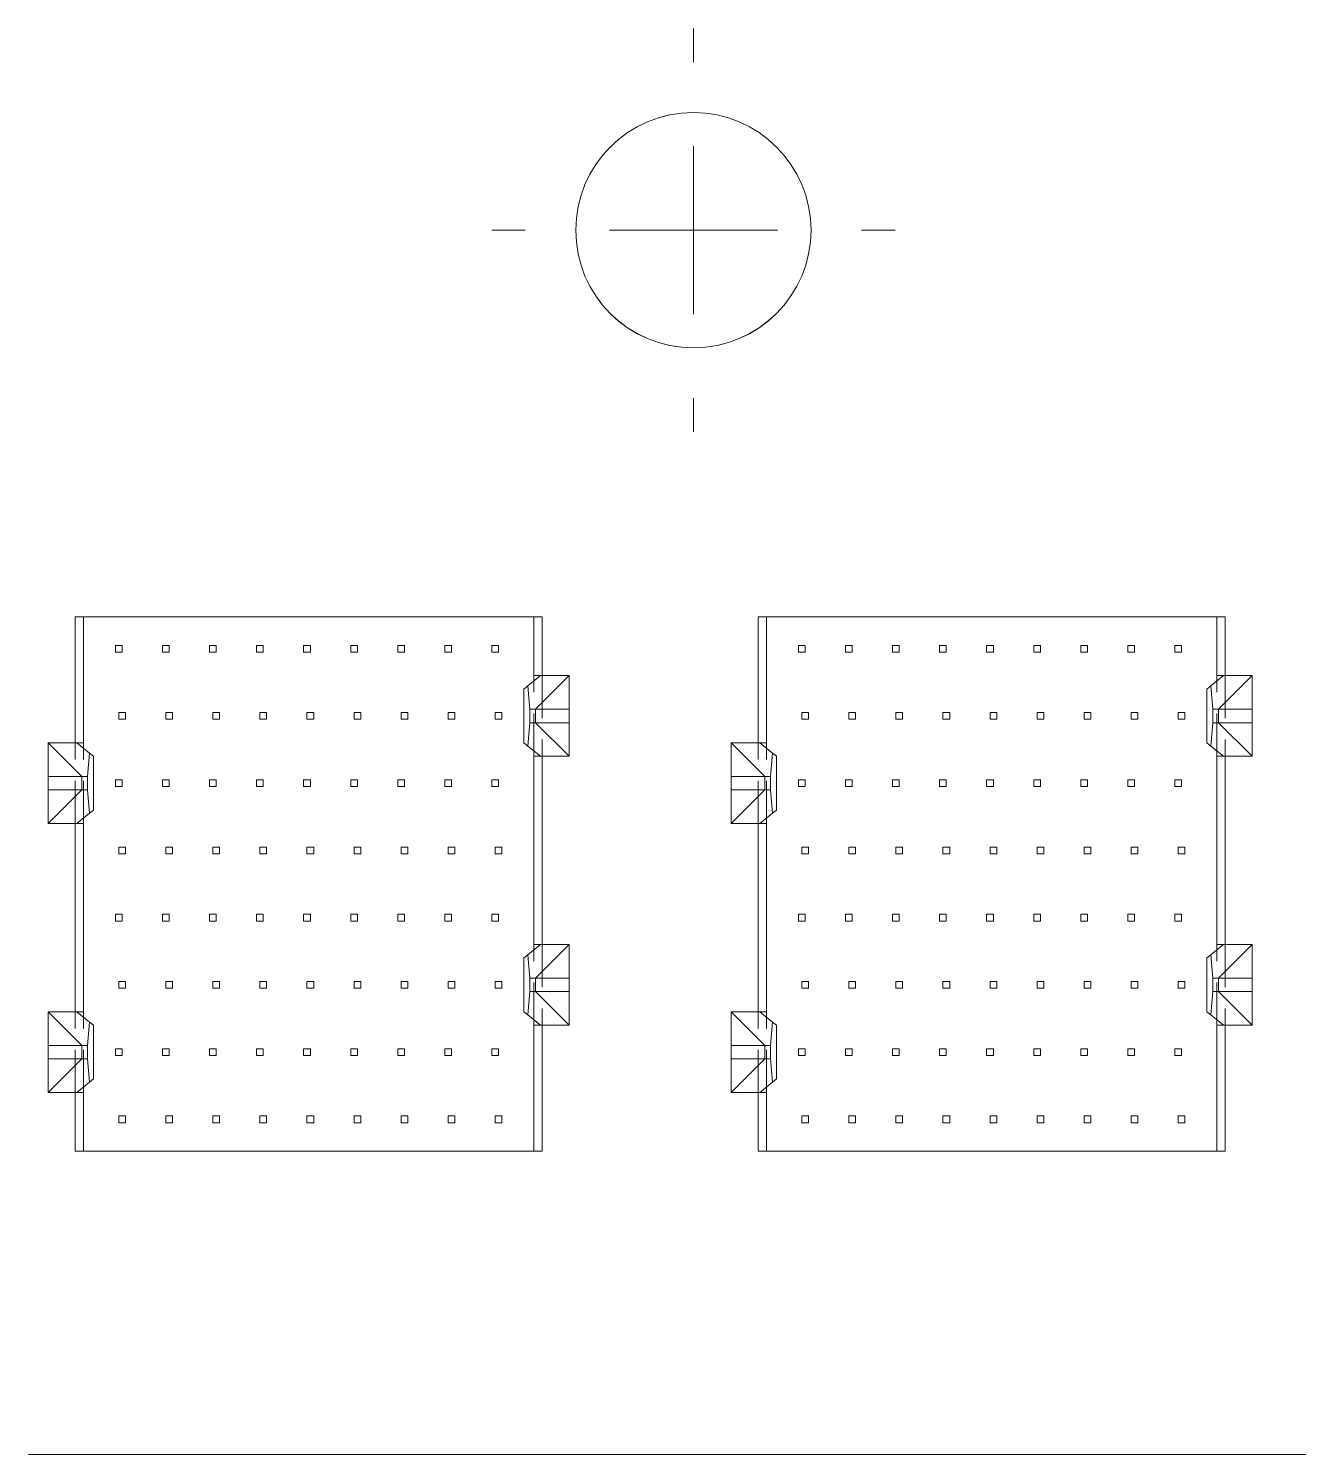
# Model space of a CAD drawing. Header units: millimetres. Extents: x -17 to 589, y 5 to 415.
# Drawn here: x 192.78 to 230.56, y 229.44 to 271.86 of the extents above; entities that cross this region are included whole.
import ezdxf

# ---------------------------------------------------------------- set-up
doc = ezdxf.new("R2010")
doc.units = ezdxf.units.MM
doc.linetypes.add('HIDDEN', pattern=[1.905, 1.27, -0.635])

# ---------------------------------------------------------------- blocks, each defined once
blk = doc.blocks.new('SW_CENTERMARKSYMBOL_1')
at = {"color": 0, "linetype": 'Continuous', "lineweight": 0}
blk.add_line((99.77, 65), (5, 65), dxfattribs=at)
blk = doc.blocks.new('SW_CENTERMARKSYMBOL_4')
at = {"color": 0, "linetype": 'Continuous', "lineweight": 0}
for p, q in [((0, 5), (0, 6)), ((0, 0), (0, 2.5)), ((-5, 0), (-6, 0)), ((0, 0), (-2.5, 0)), ((0, 0), (0, -2.5)), ((0, 0), (2.5, 0)), ((5, 0), (6, 0)), ((0, -5), (0, -6))]:
    blk.add_line(p, q, dxfattribs=at)
blk = doc.blocks.new('d')
at = {"color": 5, "lineweight": 15}
blk.add_circle((821.699, 220.402), 3.5, dxfattribs=at)
at = {"color": 5, "lineweight": 0}
for name, p in [('SW_CENTERMARKSYMBOL_1', (796.919, 118.982)), ('SW_CENTERMARKSYMBOL_4', (821.699, 220.402))]:
    blk.add_blockref(name, p, dxfattribs=at)

msp = doc.modelspace()

# ---------------------------------------------------------------- linework, layer by layer
at = {"color": 7, "linetype": 'Continuous', "lineweight": 15}
for p, q in [((194.1619, 254.3639), (194.1619, 250.6139)), ((194.4119, 254.3639), (194.1619, 254.3639)), ((194.4119, 254.3639), (194.4119, 250.6139)), ((207.8119, 254.3639), (194.4119, 254.3639)), ((207.8119, 252.6139), (207.8119, 254.3639)), ((208.0619, 254.3639), (207.8119, 254.3639)), ((208.0619, 254.3639), (208.0619, 252.6139)), ((214.4819, 254.3639), (214.4819, 250.6139)), ((214.7319, 254.3639), (214.4819, 254.3639)), ((214.7319, 254.3639), (214.7319, 250.6139)), ((228.1319, 254.3639), (214.7319, 254.3639)), ((228.1319, 252.6139), (228.1319, 254.3639)), ((228.3819, 254.3639), (228.1319, 254.3639)), ((228.3819, 254.3639), (228.3819, 252.6139)), ((208.0119, 252.6139), (207.6311, 252.3092)), ((207.8119, 252.6139), (208.0119, 252.6139)), ((208.8619, 252.6139), (207.8619, 251.6139)), ((208.0119, 252.6139), (208.8619, 252.6139)), ((208.8619, 252.6139), (208.8619, 251.6139)), ((228.3319, 252.6139), (227.9511, 252.3092)), ((228.1319, 252.6139), (228.3319, 252.6139)), ((229.1819, 252.6139), (228.1819, 251.6139)), ((228.3319, 252.6139), (229.1819, 252.6139)), ((229.1819, 252.6139), (229.1819, 251.6139)), ((207.5119, 252.2139), (207.6311, 252.3092)), ((207.5119, 250.6139), (207.5119, 252.2139)), ((207.6311, 252.3092), (207.6919, 251.6139)), ((227.8319, 252.2139), (227.9511, 252.3092)), ((227.8319, 250.6139), (227.8319, 252.2139)), ((227.9511, 252.3092), (228.0119, 251.6139)), ((207.6919, 251.6139), (207.6919, 251.2139)), ((207.8619, 251.6139), (207.6919, 251.6139)), ((207.8619, 251.2139), (207.8619, 251.6139)), ((208.8619, 251.6139), (207.8619, 251.6139)), ((208.8619, 251.6139), (208.8619, 251.2139)), ((228.0119, 251.6139), (228.0119, 251.2139)), ((228.1819, 251.6139), (228.0119, 251.6139)), ((228.1819, 251.2139), (228.1819, 251.6139)), ((229.1819, 251.6139), (228.1819, 251.6139)), ((229.1819, 251.6139), (229.1819, 251.2139)), ((207.6919, 251.2139), (207.6311, 250.5186)), ((207.6919, 251.2139), (207.8619, 251.2139)), ((207.8619, 251.2139), (208.8619, 250.2139)), ((207.8619, 251.2139), (208.8619, 251.2139)), ((208.8619, 251.2139), (208.8619, 250.2139)), ((228.0119, 251.2139), (227.9511, 250.5186)), ((228.0119, 251.2139), (228.1819, 251.2139)), ((228.1819, 251.2139), (229.1819, 250.2139)), ((228.1819, 251.2139), (229.1819, 251.2139)), ((229.1819, 251.2139), (229.1819, 250.2139)), ((194.3619, 249.6139), (193.3619, 250.6139)), ((193.3619, 249.6139), (193.3619, 250.6139)), ((193.3619, 250.6139), (194.2119, 250.6139)), ((194.5928, 250.3092), (194.2119, 250.6139)), ((194.2119, 250.6139), (194.4119, 250.6139)), ((194.5319, 249.6139), (194.5928, 250.3092)), ((194.5928, 250.3092), (194.7119, 250.2139)), ((207.6311, 250.5186), (207.5119, 250.6139)), ((207.6311, 250.5186), (208.0119, 250.2139)), ((213.6819, 250.6139), (214.5319, 250.6139)), ((214.6819, 249.6139), (213.6819, 250.6139)), ((213.6819, 249.6139), (213.6819, 250.6139)), ((214.9128, 250.3092), (214.5319, 250.6139)), ((214.5319, 250.6139), (214.7319, 250.6139)), ((214.8519, 249.6139), (214.9128, 250.3092)), ((214.9128, 250.3092), (215.0319, 250.2139)), ((227.9511, 250.5186), (227.8319, 250.6139)), ((227.9511, 250.5186), (228.3319, 250.2139)), ((194.7119, 250.2139), (194.7119, 248.6139)), ((207.8119, 244.6139), (207.8119, 250.2139)), ((208.0119, 250.2139), (207.8119, 250.2139)), ((208.8619, 250.2139), (208.0119, 250.2139)), ((208.0619, 250.2139), (208.0619, 244.6139)), ((215.0319, 250.2139), (215.0319, 248.6139)), ((228.1319, 244.6139), (228.1319, 250.2139)), ((228.3319, 250.2139), (228.1319, 250.2139)), ((229.1819, 250.2139), (228.3319, 250.2139)), ((228.3819, 250.2139), (228.3819, 244.6139)), ((193.3619, 249.2139), (193.3619, 249.6139)), ((194.3619, 249.6139), (193.3619, 249.6139)), ((194.3619, 249.6139), (194.3619, 249.2139)), ((194.5319, 249.6139), (194.3619, 249.6139)), ((194.5319, 249.2139), (194.5319, 249.6139)), ((213.6819, 249.2139), (213.6819, 249.6139)), ((214.6819, 249.6139), (213.6819, 249.6139)), ((214.8519, 249.6139), (214.6819, 249.6139)), ((214.6819, 249.6139), (214.6819, 249.2139)), ((214.8519, 249.2139), (214.8519, 249.6139)), ((193.3619, 249.2139), (194.3619, 249.2139)), ((193.3619, 248.2139), (194.3619, 249.2139)), ((193.3619, 248.2139), (193.3619, 249.2139)), ((194.3619, 249.2139), (194.5319, 249.2139)), ((194.5928, 248.5186), (194.5319, 249.2139)), ((213.6819, 248.2139), (213.6819, 249.2139)), ((213.6819, 248.2139), (214.6819, 249.2139)), ((213.6819, 249.2139), (214.6819, 249.2139)), ((214.6819, 249.2139), (214.8519, 249.2139)), ((214.9128, 248.5186), (214.8519, 249.2139)), ((194.7119, 248.6139), (194.5928, 248.5186)), ((215.0319, 248.6139), (214.9128, 248.5186)), ((194.2119, 248.2139), (193.3619, 248.2139)), ((194.1619, 242.6139), (194.1619, 248.2139)), ((194.5928, 248.5186), (194.2119, 248.2139)), ((194.4119, 248.2139), (194.2119, 248.2139)), ((194.4119, 248.2139), (194.4119, 242.6139)), ((214.5319, 248.2139), (213.6819, 248.2139)), ((214.4819, 242.6139), (214.4819, 248.2139)), ((214.9128, 248.5186), (214.5319, 248.2139)), ((214.7319, 248.2139), (214.5319, 248.2139)), ((214.7319, 248.2139), (214.7319, 242.6139)), ((208.0119, 244.6139), (207.6311, 244.3092)), ((207.8119, 244.6139), (208.0119, 244.6139)), ((208.8619, 244.6139), (207.8619, 243.6139)), ((208.0119, 244.6139), (208.8619, 244.6139)), ((208.8619, 244.6139), (208.8619, 243.6139)), ((228.3319, 244.6139), (227.9511, 244.3092)), ((228.1319, 244.6139), (228.3319, 244.6139)), ((229.1819, 244.6139), (228.1819, 243.6139)), ((228.3319, 244.6139), (229.1819, 244.6139)), ((229.1819, 244.6139), (229.1819, 243.6139)), ((207.5119, 244.2139), (207.6311, 244.3092)), ((207.5119, 242.6139), (207.5119, 244.2139)), ((207.6311, 244.3092), (207.6919, 243.6139)), ((227.8319, 244.2139), (227.9511, 244.3092)), ((227.8319, 242.6139), (227.8319, 244.2139)), ((227.9511, 244.3092), (228.0119, 243.6139)), ((207.6919, 243.6139), (207.6919, 243.2139)), ((207.8619, 243.6139), (207.6919, 243.6139)), ((207.8619, 243.2139), (207.8619, 243.6139)), ((208.8619, 243.6139), (207.8619, 243.6139)), ((208.8619, 243.6139), (208.8619, 243.2139)), ((228.0119, 243.6139), (228.0119, 243.2139)), ((228.1819, 243.6139), (228.0119, 243.6139)), ((228.1819, 243.2139), (228.1819, 243.6139)), ((229.1819, 243.6139), (228.1819, 243.6139)), ((229.1819, 243.6139), (229.1819, 243.2139)), ((207.6919, 243.2139), (207.6311, 242.5186)), ((207.6919, 243.2139), (207.8619, 243.2139)), ((207.8619, 243.2139), (208.8619, 243.2139)), ((207.8619, 243.2139), (208.8619, 242.2139)), ((208.8619, 243.2139), (208.8619, 242.2139)), ((228.0119, 243.2139), (227.9511, 242.5186)), ((228.0119, 243.2139), (228.1819, 243.2139)), ((228.1819, 243.2139), (229.1819, 243.2139)), ((228.1819, 243.2139), (229.1819, 242.2139)), ((229.1819, 243.2139), (229.1819, 242.2139)), ((194.3619, 241.6139), (193.3619, 242.6139)), ((193.3619, 241.6139), (193.3619, 242.6139)), ((193.3619, 242.6139), (194.2119, 242.6139)), ((194.2119, 242.6139), (194.5928, 242.3092)), ((194.2119, 242.6139), (194.4119, 242.6139)), ((194.5319, 241.6139), (194.5928, 242.3092)), ((194.5928, 242.3092), (194.7119, 242.2139)), ((207.6311, 242.5186), (207.5119, 242.6139)), ((208.0119, 242.2139), (207.6311, 242.5186)), ((214.6819, 241.6139), (213.6819, 242.6139)), ((213.6819, 241.6139), (213.6819, 242.6139)), ((213.6819, 242.6139), (214.5319, 242.6139)), ((214.5319, 242.6139), (214.9128, 242.3092)), ((214.5319, 242.6139), (214.7319, 242.6139)), ((214.8519, 241.6139), (214.9128, 242.3092)), ((214.9128, 242.3092), (215.0319, 242.2139)), ((227.9511, 242.5186), (227.8319, 242.6139)), ((228.3319, 242.2139), (227.9511, 242.5186)), ((194.7119, 242.2139), (194.7119, 240.6139)), ((207.8119, 238.4639), (207.8119, 242.2139)), ((208.0119, 242.2139), (207.8119, 242.2139)), ((208.8619, 242.2139), (208.0119, 242.2139)), ((208.0619, 242.2139), (208.0619, 238.4639)), ((215.0319, 242.2139), (215.0319, 240.6139)), ((228.1319, 238.4639), (228.1319, 242.2139)), ((228.3319, 242.2139), (228.1319, 242.2139)), ((229.1819, 242.2139), (228.3319, 242.2139)), ((228.3819, 242.2139), (228.3819, 238.4639)), ((193.3619, 241.2139), (193.3619, 241.6139)), ((194.3619, 241.6139), (193.3619, 241.6139)), ((194.5319, 241.6139), (194.3619, 241.6139)), ((194.3619, 241.6139), (194.3619, 241.2139)), ((194.5319, 241.2139), (194.5319, 241.6139)), ((213.6819, 241.2139), (213.6819, 241.6139)), ((214.6819, 241.6139), (213.6819, 241.6139)), ((214.8519, 241.6139), (214.6819, 241.6139)), ((214.6819, 241.6139), (214.6819, 241.2139)), ((214.8519, 241.2139), (214.8519, 241.6139)), ((193.3619, 240.2139), (194.3619, 241.2139)), ((193.3619, 240.2139), (193.3619, 241.2139)), ((193.3619, 241.2139), (194.3619, 241.2139)), ((194.3619, 241.2139), (194.5319, 241.2139)), ((194.5928, 240.5186), (194.5319, 241.2139)), ((213.6819, 240.2139), (214.6819, 241.2139)), ((213.6819, 241.2139), (214.6819, 241.2139)), ((213.6819, 240.2139), (213.6819, 241.2139)), ((214.6819, 241.2139), (214.8519, 241.2139)), ((214.9128, 240.5186), (214.8519, 241.2139)), ((194.7119, 240.6139), (194.5928, 240.5186)), ((215.0319, 240.6139), (214.9128, 240.5186)), ((194.2119, 240.2139), (193.3619, 240.2139)), ((194.1619, 238.4639), (194.1619, 240.2139)), ((194.2119, 240.2139), (194.5928, 240.5186)), ((194.4119, 240.2139), (194.2119, 240.2139)), ((194.4119, 240.2139), (194.4119, 238.4639)), ((214.5319, 240.2139), (213.6819, 240.2139)), ((214.4819, 238.4639), (214.4819, 240.2139)), ((214.5319, 240.2139), (214.9128, 240.5186)), ((214.7319, 240.2139), (214.5319, 240.2139)), ((214.7319, 240.2139), (214.7319, 238.4639)), ((194.1619, 238.4639), (194.4119, 238.4639)), ((194.4119, 238.4639), (207.8119, 238.4639)), ((208.0619, 238.4639), (207.8119, 238.4639)), ((214.4819, 238.4639), (214.7319, 238.4639)), ((214.7319, 238.4639), (228.1319, 238.4639)), ((228.3819, 238.4639), (228.1319, 238.4639))]:
    msp.add_line(p, q, dxfattribs=at)
at = {"color": 7, "linetype": 'HIDDEN', "lineweight": 0}
for p, q in [((195.3619, 253.5139), (195.5619, 253.5139)), ((195.3619, 253.5139), (195.3619, 253.3139)), ((195.5619, 253.3139), (195.3619, 253.3139)), ((195.5619, 253.5139), (195.5619, 253.3139)), ((196.7619, 253.5139), (196.7619, 253.3139)), ((196.7619, 253.5139), (196.9619, 253.5139)), ((196.9619, 253.3139), (196.7619, 253.3139)), ((196.9619, 253.5139), (196.9619, 253.3139)), ((198.1619, 253.5139), (198.3619, 253.5139)), ((198.1619, 253.5139), (198.1619, 253.3139)), ((198.3619, 253.3139), (198.1619, 253.3139)), ((198.3619, 253.5139), (198.3619, 253.3139)), ((199.5619, 253.5139), (199.5619, 253.3139)), ((199.5619, 253.5139), (199.7619, 253.5139)), ((199.7619, 253.3139), (199.5619, 253.3139)), ((199.7619, 253.5139), (199.7619, 253.3139)), ((200.9619, 253.5139), (201.1619, 253.5139)), ((200.9619, 253.5139), (200.9619, 253.3139)), ((201.1619, 253.3139), (200.9619, 253.3139)), ((201.1619, 253.5139), (201.1619, 253.3139)), ((202.3619, 253.5139), (202.5619, 253.5139)), ((202.3619, 253.5139), (202.3619, 253.3139)), ((202.5619, 253.3139), (202.3619, 253.3139)), ((202.5619, 253.5139), (202.5619, 253.3139)), ((203.7619, 253.5139), (203.9619, 253.5139)), ((203.7619, 253.5139), (203.7619, 253.3139)), ((203.9619, 253.3139), (203.7619, 253.3139)), ((203.9619, 253.5139), (203.9619, 253.3139)), ((205.1619, 253.5139), (205.3619, 253.5139)), ((205.1619, 253.5139), (205.1619, 253.3139)), ((205.3619, 253.3139), (205.1619, 253.3139)), ((205.3619, 253.5139), (205.3619, 253.3139)), ((206.5619, 253.5139), (206.7619, 253.5139)), ((206.5619, 253.5139), (206.5619, 253.3139)), ((206.7619, 253.3139), (206.5619, 253.3139)), ((206.7619, 253.5139), (206.7619, 253.3139)), ((215.6819, 253.5139), (215.8819, 253.5139)), ((215.6819, 253.5139), (215.6819, 253.3139)), ((215.8819, 253.3139), (215.6819, 253.3139)), ((215.8819, 253.5139), (215.8819, 253.3139)), ((217.0819, 253.5139), (217.0819, 253.3139)), ((217.0819, 253.5139), (217.2819, 253.5139)), ((217.2819, 253.3139), (217.0819, 253.3139)), ((217.2819, 253.5139), (217.2819, 253.3139)), ((218.4819, 253.5139), (218.4819, 253.3139)), ((218.4819, 253.5139), (218.6819, 253.5139)), ((218.6819, 253.3139), (218.4819, 253.3139)), ((218.6819, 253.5139), (218.6819, 253.3139)), ((219.8819, 253.5139), (219.8819, 253.3139)), ((219.8819, 253.5139), (220.0819, 253.5139)), ((220.0819, 253.3139), (219.8819, 253.3139)), ((220.0819, 253.5139), (220.0819, 253.3139)), ((221.2819, 253.5139), (221.2819, 253.3139)), ((221.2819, 253.5139), (221.4819, 253.5139)), ((221.4819, 253.3139), (221.2819, 253.3139)), ((221.4819, 253.5139), (221.4819, 253.3139)), ((222.6819, 253.5139), (222.6819, 253.3139)), ((222.6819, 253.5139), (222.8819, 253.5139)), ((222.8819, 253.3139), (222.6819, 253.3139)), ((222.8819, 253.5139), (222.8819, 253.3139)), ((224.0819, 253.5139), (224.0819, 253.3139)), ((224.0819, 253.5139), (224.2819, 253.5139)), ((224.2819, 253.3139), (224.0819, 253.3139)), ((224.2819, 253.5139), (224.2819, 253.3139)), ((225.4819, 253.5139), (225.4819, 253.3139)), ((225.4819, 253.5139), (225.6819, 253.5139)), ((225.6819, 253.3139), (225.4819, 253.3139)), ((225.6819, 253.5139), (225.6819, 253.3139)), ((226.8819, 253.5139), (226.8819, 253.3139)), ((226.8819, 253.5139), (227.0819, 253.5139)), ((227.0819, 253.3139), (226.8819, 253.3139)), ((227.0819, 253.5139), (227.0819, 253.3139)), ((207.8119, 250.2139), (207.8119, 252.6139)), ((208.0619, 252.6139), (208.0619, 250.2139)), ((228.1319, 250.2139), (228.1319, 252.6139)), ((228.3819, 252.6139), (228.3819, 250.2139)), ((195.4619, 251.3139), (195.4619, 251.5139)), ((195.4619, 251.5139), (195.6619, 251.5139)), ((195.4619, 251.3139), (195.6619, 251.3139)), ((195.6619, 251.5139), (195.6619, 251.3139)), ((196.8619, 251.5139), (197.0619, 251.5139)), ((196.8619, 251.3139), (196.8619, 251.5139)), ((196.8619, 251.3139), (197.0619, 251.3139)), ((197.0619, 251.5139), (197.0619, 251.3139)), ((198.2619, 251.5139), (198.4619, 251.5139)), ((198.2619, 251.3139), (198.2619, 251.5139)), ((198.2619, 251.3139), (198.4619, 251.3139)), ((198.4619, 251.5139), (198.4619, 251.3139)), ((199.6619, 251.5139), (199.8619, 251.5139)), ((199.6619, 251.3139), (199.6619, 251.5139)), ((199.6619, 251.3139), (199.8619, 251.3139)), ((199.8619, 251.5139), (199.8619, 251.3139)), ((201.0619, 251.3139), (201.0619, 251.5139)), ((201.0619, 251.5139), (201.2619, 251.5139)), ((201.0619, 251.3139), (201.2619, 251.3139)), ((201.2619, 251.5139), (201.2619, 251.3139)), ((202.4619, 251.5139), (202.6619, 251.5139)), ((202.4619, 251.3139), (202.4619, 251.5139)), ((202.4619, 251.3139), (202.6619, 251.3139)), ((202.6619, 251.5139), (202.6619, 251.3139)), ((203.8619, 251.5139), (204.0619, 251.5139)), ((203.8619, 251.3139), (203.8619, 251.5139)), ((203.8619, 251.3139), (204.0619, 251.3139)), ((204.0619, 251.5139), (204.0619, 251.3139)), ((205.2619, 251.5139), (205.4619, 251.5139)), ((205.2619, 251.3139), (205.2619, 251.5139)), ((205.2619, 251.3139), (205.4619, 251.3139)), ((205.4619, 251.5139), (205.4619, 251.3139)), ((206.6619, 251.3139), (206.6619, 251.5139)), ((206.6619, 251.5139), (206.8619, 251.5139)), ((206.6619, 251.3139), (206.8619, 251.3139)), ((206.8619, 251.5139), (206.8619, 251.3139)), ((215.7819, 251.5139), (215.9819, 251.5139)), ((215.7819, 251.3139), (215.7819, 251.5139)), ((215.7819, 251.3139), (215.9819, 251.3139)), ((215.9819, 251.5139), (215.9819, 251.3139)), ((217.1819, 251.3139), (217.1819, 251.5139)), ((217.1819, 251.5139), (217.3819, 251.5139)), ((217.1819, 251.3139), (217.3819, 251.3139)), ((217.3819, 251.5139), (217.3819, 251.3139)), ((218.5819, 251.5139), (218.7819, 251.5139)), ((218.5819, 251.3139), (218.5819, 251.5139)), ((218.5819, 251.3139), (218.7819, 251.3139)), ((218.7819, 251.5139), (218.7819, 251.3139)), ((219.9819, 251.5139), (220.1819, 251.5139)), ((219.9819, 251.3139), (219.9819, 251.5139)), ((219.9819, 251.3139), (220.1819, 251.3139)), ((220.1819, 251.5139), (220.1819, 251.3139)), ((221.3819, 251.5139), (221.5819, 251.5139)), ((221.3819, 251.3139), (221.3819, 251.5139)), ((221.3819, 251.3139), (221.5819, 251.3139)), ((221.5819, 251.5139), (221.5819, 251.3139)), ((222.7819, 251.5139), (222.9819, 251.5139)), ((222.7819, 251.3139), (222.7819, 251.5139)), ((222.7819, 251.3139), (222.9819, 251.3139)), ((222.9819, 251.5139), (222.9819, 251.3139)), ((224.1819, 251.5139), (224.3819, 251.5139)), ((224.1819, 251.3139), (224.1819, 251.5139)), ((224.1819, 251.3139), (224.3819, 251.3139)), ((224.3819, 251.5139), (224.3819, 251.3139)), ((225.5819, 251.5139), (225.7819, 251.5139)), ((225.5819, 251.3139), (225.5819, 251.5139)), ((225.5819, 251.3139), (225.7819, 251.3139)), ((225.7819, 251.5139), (225.7819, 251.3139)), ((226.9819, 251.5139), (227.1819, 251.5139)), ((226.9819, 251.3139), (226.9819, 251.5139)), ((226.9819, 251.3139), (227.1819, 251.3139)), ((227.1819, 251.5139), (227.1819, 251.3139)), ((194.1619, 248.2139), (194.1619, 250.6139)), ((194.4119, 248.2139), (194.4119, 250.6139)), ((214.4819, 248.2139), (214.4819, 250.6139)), ((214.7319, 248.2139), (214.7319, 250.6139)), ((195.3619, 249.5139), (195.5619, 249.5139)), ((195.3619, 249.5139), (195.3619, 249.3139)), ((195.5619, 249.5139), (195.5619, 249.3139)), ((196.7619, 249.5139), (196.9619, 249.5139)), ((196.7619, 249.5139), (196.7619, 249.3139)), ((196.9619, 249.5139), (196.9619, 249.3139)), ((198.1619, 249.5139), (198.1619, 249.3139)), ((198.1619, 249.5139), (198.3619, 249.5139)), ((198.3619, 249.5139), (198.3619, 249.3139)), ((199.5619, 249.5139), (199.5619, 249.3139)), ((199.5619, 249.5139), (199.7619, 249.5139)), ((199.7619, 249.5139), (199.7619, 249.3139)), ((200.9619, 249.5139), (201.1619, 249.5139)), ((200.9619, 249.5139), (200.9619, 249.3139)), ((201.1619, 249.5139), (201.1619, 249.3139)), ((202.3619, 249.5139), (202.5619, 249.5139)), ((202.3619, 249.5139), (202.3619, 249.3139)), ((202.5619, 249.5139), (202.5619, 249.3139)), ((203.7619, 249.5139), (203.9619, 249.5139)), ((203.7619, 249.5139), (203.7619, 249.3139)), ((203.9619, 249.5139), (203.9619, 249.3139)), ((205.1619, 249.5139), (205.1619, 249.3139)), ((205.1619, 249.5139), (205.3619, 249.5139)), ((205.3619, 249.5139), (205.3619, 249.3139)), ((206.5619, 249.5139), (206.5619, 249.3139)), ((206.5619, 249.5139), (206.7619, 249.5139)), ((206.7619, 249.5139), (206.7619, 249.3139)), ((215.6819, 249.5139), (215.6819, 249.3139)), ((215.6819, 249.5139), (215.8819, 249.5139)), ((215.8819, 249.5139), (215.8819, 249.3139)), ((217.0819, 249.5139), (217.0819, 249.3139)), ((217.0819, 249.5139), (217.2819, 249.5139)), ((217.2819, 249.5139), (217.2819, 249.3139)), ((218.4819, 249.5139), (218.4819, 249.3139)), ((218.4819, 249.5139), (218.6819, 249.5139)), ((218.6819, 249.5139), (218.6819, 249.3139)), ((219.8819, 249.5139), (219.8819, 249.3139)), ((219.8819, 249.5139), (220.0819, 249.5139)), ((220.0819, 249.5139), (220.0819, 249.3139)), ((221.2819, 249.5139), (221.2819, 249.3139)), ((221.2819, 249.5139), (221.4819, 249.5139)), ((221.4819, 249.5139), (221.4819, 249.3139)), ((222.6819, 249.5139), (222.8819, 249.5139)), ((222.6819, 249.5139), (222.6819, 249.3139)), ((222.8819, 249.5139), (222.8819, 249.3139)), ((224.0819, 249.5139), (224.0819, 249.3139)), ((224.0819, 249.5139), (224.2819, 249.5139)), ((224.2819, 249.5139), (224.2819, 249.3139)), ((225.4819, 249.5139), (225.4819, 249.3139)), ((225.4819, 249.5139), (225.6819, 249.5139)), ((225.6819, 249.5139), (225.6819, 249.3139)), ((226.8819, 249.5139), (226.8819, 249.3139)), ((226.8819, 249.5139), (227.0819, 249.5139)), ((227.0819, 249.5139), (227.0819, 249.3139)), ((195.5619, 249.3139), (195.3619, 249.3139)), ((196.9619, 249.3139), (196.7619, 249.3139)), ((198.3619, 249.3139), (198.1619, 249.3139)), ((199.7619, 249.3139), (199.5619, 249.3139)), ((201.1619, 249.3139), (200.9619, 249.3139)), ((202.5619, 249.3139), (202.3619, 249.3139)), ((203.9619, 249.3139), (203.7619, 249.3139)), ((205.3619, 249.3139), (205.1619, 249.3139)), ((206.7619, 249.3139), (206.5619, 249.3139)), ((215.8819, 249.3139), (215.6819, 249.3139)), ((217.2819, 249.3139), (217.0819, 249.3139)), ((218.6819, 249.3139), (218.4819, 249.3139)), ((220.0819, 249.3139), (219.8819, 249.3139)), ((221.4819, 249.3139), (221.2819, 249.3139)), ((222.8819, 249.3139), (222.6819, 249.3139)), ((224.2819, 249.3139), (224.0819, 249.3139)), ((225.6819, 249.3139), (225.4819, 249.3139)), ((227.0819, 249.3139), (226.8819, 249.3139)), ((195.4619, 247.5139), (195.6619, 247.5139)), ((195.4619, 247.3139), (195.4619, 247.5139)), ((195.4619, 247.3139), (195.6619, 247.3139)), ((195.6619, 247.5139), (195.6619, 247.3139)), ((196.8619, 247.5139), (197.0619, 247.5139)), ((196.8619, 247.3139), (196.8619, 247.5139)), ((196.8619, 247.3139), (197.0619, 247.3139)), ((197.0619, 247.5139), (197.0619, 247.3139)), ((198.2619, 247.5139), (198.4619, 247.5139)), ((198.2619, 247.3139), (198.2619, 247.5139)), ((198.2619, 247.3139), (198.4619, 247.3139)), ((198.4619, 247.5139), (198.4619, 247.3139)), ((199.6619, 247.5139), (199.8619, 247.5139)), ((199.6619, 247.3139), (199.6619, 247.5139)), ((199.6619, 247.3139), (199.8619, 247.3139)), ((199.8619, 247.5139), (199.8619, 247.3139)), ((201.0619, 247.5139), (201.2619, 247.5139)), ((201.0619, 247.3139), (201.0619, 247.5139)), ((201.0619, 247.3139), (201.2619, 247.3139)), ((201.2619, 247.5139), (201.2619, 247.3139)), ((202.4619, 247.5139), (202.6619, 247.5139)), ((202.4619, 247.3139), (202.4619, 247.5139)), ((202.4619, 247.3139), (202.6619, 247.3139)), ((202.6619, 247.5139), (202.6619, 247.3139)), ((203.8619, 247.3139), (203.8619, 247.5139)), ((203.8619, 247.5139), (204.0619, 247.5139)), ((203.8619, 247.3139), (204.0619, 247.3139)), ((204.0619, 247.5139), (204.0619, 247.3139)), ((205.2619, 247.3139), (205.2619, 247.5139)), ((205.2619, 247.5139), (205.4619, 247.5139)), ((205.2619, 247.3139), (205.4619, 247.3139)), ((205.4619, 247.5139), (205.4619, 247.3139)), ((206.6619, 247.3139), (206.6619, 247.5139)), ((206.6619, 247.5139), (206.8619, 247.5139)), ((206.6619, 247.3139), (206.8619, 247.3139)), ((206.8619, 247.5139), (206.8619, 247.3139)), ((215.7819, 247.3139), (215.7819, 247.5139)), ((215.7819, 247.5139), (215.9819, 247.5139)), ((215.7819, 247.3139), (215.9819, 247.3139)), ((215.9819, 247.5139), (215.9819, 247.3139)), ((217.1819, 247.5139), (217.3819, 247.5139)), ((217.1819, 247.3139), (217.1819, 247.5139)), ((217.1819, 247.3139), (217.3819, 247.3139)), ((217.3819, 247.5139), (217.3819, 247.3139)), ((218.5819, 247.5139), (218.7819, 247.5139)), ((218.5819, 247.3139), (218.5819, 247.5139)), ((218.5819, 247.3139), (218.7819, 247.3139)), ((218.7819, 247.5139), (218.7819, 247.3139)), ((219.9819, 247.5139), (220.1819, 247.5139)), ((219.9819, 247.3139), (219.9819, 247.5139)), ((219.9819, 247.3139), (220.1819, 247.3139)), ((220.1819, 247.5139), (220.1819, 247.3139)), ((221.3819, 247.5139), (221.5819, 247.5139)), ((221.3819, 247.3139), (221.3819, 247.5139)), ((221.3819, 247.3139), (221.5819, 247.3139)), ((221.5819, 247.5139), (221.5819, 247.3139)), ((222.7819, 247.5139), (222.9819, 247.5139)), ((222.7819, 247.3139), (222.7819, 247.5139)), ((222.7819, 247.3139), (222.9819, 247.3139)), ((222.9819, 247.5139), (222.9819, 247.3139)), ((224.1819, 247.3139), (224.1819, 247.5139)), ((224.1819, 247.5139), (224.3819, 247.5139)), ((224.1819, 247.3139), (224.3819, 247.3139)), ((224.3819, 247.5139), (224.3819, 247.3139)), ((225.5819, 247.3139), (225.5819, 247.5139)), ((225.5819, 247.5139), (225.7819, 247.5139)), ((225.5819, 247.3139), (225.7819, 247.3139)), ((225.7819, 247.5139), (225.7819, 247.3139)), ((226.9819, 247.3139), (226.9819, 247.5139)), ((226.9819, 247.5139), (227.1819, 247.5139)), ((226.9819, 247.3139), (227.1819, 247.3139)), ((227.1819, 247.5139), (227.1819, 247.3139)), ((195.3619, 245.5139), (195.3619, 245.3139)), ((195.3619, 245.5139), (195.5619, 245.5139)), ((195.5619, 245.3139), (195.3619, 245.3139)), ((195.5619, 245.5139), (195.5619, 245.3139)), ((196.7619, 245.5139), (196.7619, 245.3139)), ((196.7619, 245.5139), (196.9619, 245.5139)), ((196.9619, 245.3139), (196.7619, 245.3139)), ((196.9619, 245.5139), (196.9619, 245.3139)), ((198.1619, 245.5139), (198.3619, 245.5139)), ((198.1619, 245.5139), (198.1619, 245.3139)), ((198.3619, 245.3139), (198.1619, 245.3139)), ((198.3619, 245.5139), (198.3619, 245.3139)), ((199.5619, 245.5139), (199.5619, 245.3139)), ((199.5619, 245.5139), (199.7619, 245.5139)), ((199.7619, 245.3139), (199.5619, 245.3139)), ((199.7619, 245.5139), (199.7619, 245.3139)), ((200.9619, 245.5139), (200.9619, 245.3139)), ((200.9619, 245.5139), (201.1619, 245.5139)), ((201.1619, 245.3139), (200.9619, 245.3139)), ((201.1619, 245.5139), (201.1619, 245.3139)), ((202.3619, 245.5139), (202.5619, 245.5139)), ((202.3619, 245.5139), (202.3619, 245.3139)), ((202.5619, 245.3139), (202.3619, 245.3139)), ((202.5619, 245.5139), (202.5619, 245.3139)), ((203.7619, 245.5139), (203.7619, 245.3139)), ((203.7619, 245.5139), (203.9619, 245.5139)), ((203.9619, 245.3139), (203.7619, 245.3139)), ((203.9619, 245.5139), (203.9619, 245.3139)), ((205.1619, 245.5139), (205.1619, 245.3139)), ((205.1619, 245.5139), (205.3619, 245.5139)), ((205.3619, 245.3139), (205.1619, 245.3139)), ((205.3619, 245.5139), (205.3619, 245.3139)), ((206.5619, 245.5139), (206.5619, 245.3139)), ((206.5619, 245.5139), (206.7619, 245.5139)), ((206.7619, 245.3139), (206.5619, 245.3139)), ((206.7619, 245.5139), (206.7619, 245.3139)), ((215.6819, 245.5139), (215.6819, 245.3139)), ((215.6819, 245.5139), (215.8819, 245.5139)), ((215.8819, 245.3139), (215.6819, 245.3139)), ((215.8819, 245.5139), (215.8819, 245.3139)), ((217.0819, 245.5139), (217.2819, 245.5139)), ((217.0819, 245.5139), (217.0819, 245.3139)), ((217.2819, 245.3139), (217.0819, 245.3139)), ((217.2819, 245.5139), (217.2819, 245.3139)), ((218.4819, 245.5139), (218.6819, 245.5139)), ((218.4819, 245.5139), (218.4819, 245.3139)), ((218.6819, 245.3139), (218.4819, 245.3139)), ((218.6819, 245.5139), (218.6819, 245.3139)), ((219.8819, 245.5139), (220.0819, 245.5139)), ((219.8819, 245.5139), (219.8819, 245.3139)), ((220.0819, 245.3139), (219.8819, 245.3139)), ((220.0819, 245.5139), (220.0819, 245.3139)), ((221.2819, 245.5139), (221.4819, 245.5139)), ((221.2819, 245.5139), (221.2819, 245.3139)), ((221.4819, 245.3139), (221.2819, 245.3139)), ((221.4819, 245.5139), (221.4819, 245.3139)), ((222.6819, 245.5139), (222.8819, 245.5139)), ((222.6819, 245.5139), (222.6819, 245.3139)), ((222.8819, 245.3139), (222.6819, 245.3139)), ((222.8819, 245.5139), (222.8819, 245.3139)), ((224.0819, 245.5139), (224.2819, 245.5139)), ((224.0819, 245.5139), (224.0819, 245.3139)), ((224.2819, 245.3139), (224.0819, 245.3139)), ((224.2819, 245.5139), (224.2819, 245.3139)), ((225.4819, 245.5139), (225.6819, 245.5139)), ((225.4819, 245.5139), (225.4819, 245.3139)), ((225.6819, 245.3139), (225.4819, 245.3139)), ((225.6819, 245.5139), (225.6819, 245.3139)), ((226.8819, 245.5139), (226.8819, 245.3139)), ((226.8819, 245.5139), (227.0819, 245.5139)), ((227.0819, 245.3139), (226.8819, 245.3139)), ((227.0819, 245.5139), (227.0819, 245.3139)), ((207.8119, 242.2139), (207.8119, 244.6139)), ((208.0619, 244.6139), (208.0619, 242.2139)), ((228.1319, 242.2139), (228.1319, 244.6139)), ((228.3819, 244.6139), (228.3819, 242.2139)), ((195.4619, 243.5139), (195.6619, 243.5139)), ((195.4619, 243.3139), (195.4619, 243.5139)), ((195.6619, 243.5139), (195.6619, 243.3139)), ((196.8619, 243.3139), (196.8619, 243.5139)), ((196.8619, 243.5139), (197.0619, 243.5139)), ((197.0619, 243.5139), (197.0619, 243.3139)), ((198.2619, 243.3139), (198.2619, 243.5139)), ((198.2619, 243.5139), (198.4619, 243.5139)), ((198.4619, 243.5139), (198.4619, 243.3139)), ((199.6619, 243.3139), (199.6619, 243.5139)), ((199.6619, 243.5139), (199.8619, 243.5139)), ((199.8619, 243.5139), (199.8619, 243.3139)), ((201.0619, 243.3139), (201.0619, 243.5139)), ((201.0619, 243.5139), (201.2619, 243.5139)), ((201.2619, 243.5139), (201.2619, 243.3139)), ((202.4619, 243.5139), (202.6619, 243.5139)), ((202.4619, 243.3139), (202.4619, 243.5139)), ((202.6619, 243.5139), (202.6619, 243.3139)), ((203.8619, 243.5139), (204.0619, 243.5139)), ((203.8619, 243.3139), (203.8619, 243.5139)), ((204.0619, 243.5139), (204.0619, 243.3139)), ((205.2619, 243.3139), (205.2619, 243.5139)), ((205.2619, 243.5139), (205.4619, 243.5139)), ((205.4619, 243.5139), (205.4619, 243.3139)), ((206.6619, 243.5139), (206.8619, 243.5139)), ((206.6619, 243.3139), (206.6619, 243.5139)), ((206.8619, 243.5139), (206.8619, 243.3139)), ((215.7819, 243.3139), (215.7819, 243.5139)), ((215.7819, 243.5139), (215.9819, 243.5139)), ((215.9819, 243.5139), (215.9819, 243.3139)), ((217.1819, 243.5139), (217.3819, 243.5139)), ((217.1819, 243.3139), (217.1819, 243.5139)), ((217.3819, 243.5139), (217.3819, 243.3139)), ((218.5819, 243.5139), (218.7819, 243.5139)), ((218.5819, 243.3139), (218.5819, 243.5139)), ((218.7819, 243.5139), (218.7819, 243.3139)), ((219.9819, 243.3139), (219.9819, 243.5139)), ((219.9819, 243.5139), (220.1819, 243.5139)), ((220.1819, 243.5139), (220.1819, 243.3139)), ((221.3819, 243.5139), (221.5819, 243.5139)), ((221.3819, 243.3139), (221.3819, 243.5139)), ((221.5819, 243.5139), (221.5819, 243.3139)), ((222.7819, 243.3139), (222.7819, 243.5139)), ((222.7819, 243.5139), (222.9819, 243.5139)), ((222.9819, 243.5139), (222.9819, 243.3139)), ((224.1819, 243.3139), (224.1819, 243.5139)), ((224.1819, 243.5139), (224.3819, 243.5139)), ((224.3819, 243.5139), (224.3819, 243.3139)), ((225.5819, 243.3139), (225.5819, 243.5139)), ((225.5819, 243.5139), (225.7819, 243.5139)), ((225.7819, 243.5139), (225.7819, 243.3139)), ((226.9819, 243.5139), (227.1819, 243.5139)), ((226.9819, 243.3139), (226.9819, 243.5139)), ((227.1819, 243.5139), (227.1819, 243.3139)), ((195.4619, 243.3139), (195.6619, 243.3139)), ((196.8619, 243.3139), (197.0619, 243.3139)), ((198.2619, 243.3139), (198.4619, 243.3139)), ((199.6619, 243.3139), (199.8619, 243.3139)), ((201.0619, 243.3139), (201.2619, 243.3139)), ((202.4619, 243.3139), (202.6619, 243.3139)), ((203.8619, 243.3139), (204.0619, 243.3139)), ((205.2619, 243.3139), (205.4619, 243.3139)), ((206.6619, 243.3139), (206.8619, 243.3139)), ((215.7819, 243.3139), (215.9819, 243.3139)), ((217.1819, 243.3139), (217.3819, 243.3139)), ((218.5819, 243.3139), (218.7819, 243.3139)), ((219.9819, 243.3139), (220.1819, 243.3139)), ((221.3819, 243.3139), (221.5819, 243.3139)), ((222.7819, 243.3139), (222.9819, 243.3139)), ((224.1819, 243.3139), (224.3819, 243.3139)), ((225.5819, 243.3139), (225.7819, 243.3139)), ((226.9819, 243.3139), (227.1819, 243.3139)), ((194.1619, 240.2139), (194.1619, 242.6139)), ((194.4119, 240.2139), (194.4119, 242.6139)), ((214.4819, 240.2139), (214.4819, 242.6139)), ((214.7319, 240.2139), (214.7319, 242.6139)), ((195.3619, 241.5139), (195.3619, 241.3139)), ((195.3619, 241.5139), (195.5619, 241.5139)), ((195.5619, 241.5139), (195.5619, 241.3139)), ((196.7619, 241.5139), (196.7619, 241.3139)), ((196.7619, 241.5139), (196.9619, 241.5139)), ((196.9619, 241.5139), (196.9619, 241.3139)), ((198.1619, 241.5139), (198.1619, 241.3139)), ((198.1619, 241.5139), (198.3619, 241.5139)), ((198.3619, 241.5139), (198.3619, 241.3139)), ((199.5619, 241.5139), (199.7619, 241.5139)), ((199.5619, 241.5139), (199.5619, 241.3139)), ((199.7619, 241.5139), (199.7619, 241.3139)), ((200.9619, 241.5139), (201.1619, 241.5139)), ((200.9619, 241.5139), (200.9619, 241.3139)), ((201.1619, 241.5139), (201.1619, 241.3139)), ((202.3619, 241.5139), (202.5619, 241.5139)), ((202.3619, 241.5139), (202.3619, 241.3139)), ((202.5619, 241.5139), (202.5619, 241.3139)), ((203.7619, 241.5139), (203.7619, 241.3139)), ((203.7619, 241.5139), (203.9619, 241.5139)), ((203.9619, 241.5139), (203.9619, 241.3139)), ((205.1619, 241.5139), (205.3619, 241.5139)), ((205.1619, 241.5139), (205.1619, 241.3139)), ((205.3619, 241.5139), (205.3619, 241.3139)), ((206.5619, 241.5139), (206.5619, 241.3139)), ((206.5619, 241.5139), (206.7619, 241.5139)), ((206.7619, 241.5139), (206.7619, 241.3139)), ((215.6819, 241.5139), (215.8819, 241.5139)), ((215.6819, 241.5139), (215.6819, 241.3139)), ((215.8819, 241.5139), (215.8819, 241.3139)), ((217.0819, 241.5139), (217.2819, 241.5139)), ((217.0819, 241.5139), (217.0819, 241.3139)), ((217.2819, 241.5139), (217.2819, 241.3139)), ((218.4819, 241.5139), (218.6819, 241.5139)), ((218.4819, 241.5139), (218.4819, 241.3139)), ((218.6819, 241.5139), (218.6819, 241.3139)), ((219.8819, 241.5139), (220.0819, 241.5139)), ((219.8819, 241.5139), (219.8819, 241.3139)), ((220.0819, 241.5139), (220.0819, 241.3139)), ((221.2819, 241.5139), (221.4819, 241.5139)), ((221.2819, 241.5139), (221.2819, 241.3139)), ((221.4819, 241.5139), (221.4819, 241.3139)), ((222.6819, 241.5139), (222.8819, 241.5139)), ((222.6819, 241.5139), (222.6819, 241.3139)), ((222.8819, 241.5139), (222.8819, 241.3139)), ((224.0819, 241.5139), (224.2819, 241.5139)), ((224.0819, 241.5139), (224.0819, 241.3139)), ((224.2819, 241.5139), (224.2819, 241.3139)), ((225.4819, 241.5139), (225.6819, 241.5139)), ((225.4819, 241.5139), (225.4819, 241.3139)), ((225.6819, 241.5139), (225.6819, 241.3139)), ((226.8819, 241.5139), (226.8819, 241.3139)), ((226.8819, 241.5139), (227.0819, 241.5139)), ((227.0819, 241.5139), (227.0819, 241.3139)), ((195.5619, 241.3139), (195.3619, 241.3139)), ((196.9619, 241.3139), (196.7619, 241.3139)), ((198.3619, 241.3139), (198.1619, 241.3139)), ((199.7619, 241.3139), (199.5619, 241.3139)), ((201.1619, 241.3139), (200.9619, 241.3139)), ((202.5619, 241.3139), (202.3619, 241.3139)), ((203.9619, 241.3139), (203.7619, 241.3139)), ((205.3619, 241.3139), (205.1619, 241.3139)), ((206.7619, 241.3139), (206.5619, 241.3139)), ((215.8819, 241.3139), (215.6819, 241.3139)), ((217.2819, 241.3139), (217.0819, 241.3139)), ((218.6819, 241.3139), (218.4819, 241.3139)), ((220.0819, 241.3139), (219.8819, 241.3139)), ((221.4819, 241.3139), (221.2819, 241.3139)), ((222.8819, 241.3139), (222.6819, 241.3139)), ((224.2819, 241.3139), (224.0819, 241.3139)), ((225.6819, 241.3139), (225.4819, 241.3139)), ((227.0819, 241.3139), (226.8819, 241.3139)), ((195.4619, 239.5139), (195.6619, 239.5139)), ((195.4619, 239.3139), (195.4619, 239.5139)), ((195.4619, 239.3139), (195.6619, 239.3139)), ((195.6619, 239.5139), (195.6619, 239.3139)), ((196.8619, 239.3139), (196.8619, 239.5139)), ((196.8619, 239.5139), (197.0619, 239.5139)), ((196.8619, 239.3139), (197.0619, 239.3139)), ((197.0619, 239.5139), (197.0619, 239.3139)), ((198.2619, 239.5139), (198.4619, 239.5139)), ((198.2619, 239.3139), (198.2619, 239.5139)), ((198.2619, 239.3139), (198.4619, 239.3139)), ((198.4619, 239.5139), (198.4619, 239.3139)), ((199.6619, 239.5139), (199.8619, 239.5139)), ((199.6619, 239.3139), (199.6619, 239.5139)), ((199.6619, 239.3139), (199.8619, 239.3139)), ((199.8619, 239.5139), (199.8619, 239.3139)), ((201.0619, 239.3139), (201.0619, 239.5139)), ((201.0619, 239.5139), (201.2619, 239.5139)), ((201.0619, 239.3139), (201.2619, 239.3139)), ((201.2619, 239.5139), (201.2619, 239.3139)), ((202.4619, 239.3139), (202.4619, 239.5139)), ((202.4619, 239.5139), (202.6619, 239.5139)), ((202.4619, 239.3139), (202.6619, 239.3139)), ((202.6619, 239.5139), (202.6619, 239.3139)), ((203.8619, 239.3139), (203.8619, 239.5139)), ((203.8619, 239.5139), (204.0619, 239.5139)), ((203.8619, 239.3139), (204.0619, 239.3139)), ((204.0619, 239.5139), (204.0619, 239.3139)), ((205.2619, 239.3139), (205.2619, 239.5139)), ((205.2619, 239.5139), (205.4619, 239.5139)), ((205.2619, 239.3139), (205.4619, 239.3139)), ((205.4619, 239.5139), (205.4619, 239.3139)), ((206.6619, 239.5139), (206.8619, 239.5139)), ((206.6619, 239.3139), (206.6619, 239.5139)), ((206.6619, 239.3139), (206.8619, 239.3139)), ((206.8619, 239.5139), (206.8619, 239.3139)), ((215.7819, 239.5139), (215.9819, 239.5139)), ((215.7819, 239.3139), (215.7819, 239.5139)), ((215.7819, 239.3139), (215.9819, 239.3139)), ((215.9819, 239.5139), (215.9819, 239.3139)), ((217.1819, 239.3139), (217.1819, 239.5139)), ((217.1819, 239.5139), (217.3819, 239.5139)), ((217.1819, 239.3139), (217.3819, 239.3139)), ((217.3819, 239.5139), (217.3819, 239.3139)), ((218.5819, 239.5139), (218.7819, 239.5139)), ((218.5819, 239.3139), (218.5819, 239.5139)), ((218.5819, 239.3139), (218.7819, 239.3139)), ((218.7819, 239.5139), (218.7819, 239.3139)), ((219.9819, 239.3139), (219.9819, 239.5139)), ((219.9819, 239.5139), (220.1819, 239.5139)), ((219.9819, 239.3139), (220.1819, 239.3139)), ((220.1819, 239.5139), (220.1819, 239.3139)), ((221.3819, 239.5139), (221.5819, 239.5139)), ((221.3819, 239.3139), (221.3819, 239.5139)), ((221.3819, 239.3139), (221.5819, 239.3139)), ((221.5819, 239.5139), (221.5819, 239.3139)), ((222.7819, 239.3139), (222.7819, 239.5139)), ((222.7819, 239.5139), (222.9819, 239.5139)), ((222.7819, 239.3139), (222.9819, 239.3139)), ((222.9819, 239.5139), (222.9819, 239.3139)), ((224.1819, 239.3139), (224.1819, 239.5139)), ((224.1819, 239.5139), (224.3819, 239.5139)), ((224.1819, 239.3139), (224.3819, 239.3139)), ((224.3819, 239.5139), (224.3819, 239.3139)), ((225.5819, 239.3139), (225.5819, 239.5139)), ((225.5819, 239.5139), (225.7819, 239.5139)), ((225.5819, 239.3139), (225.7819, 239.3139)), ((225.7819, 239.5139), (225.7819, 239.3139)), ((226.9819, 239.3139), (226.9819, 239.5139)), ((226.9819, 239.5139), (227.1819, 239.5139)), ((226.9819, 239.3139), (227.1819, 239.3139)), ((227.1819, 239.5139), (227.1819, 239.3139))]:
    msp.add_line(p, q, dxfattribs=at)
at = {"color": 7, "linetype": 'Continuous', "lineweight": 15}
msp.add_circle((212.5569, 265.8639), 3.5, dxfattribs=at)

# ---------------------------------------------------------------- block references
msp.add_blockref('d', (-609.1417, 45.4617))

doc.saveas('drawing.dxf')
